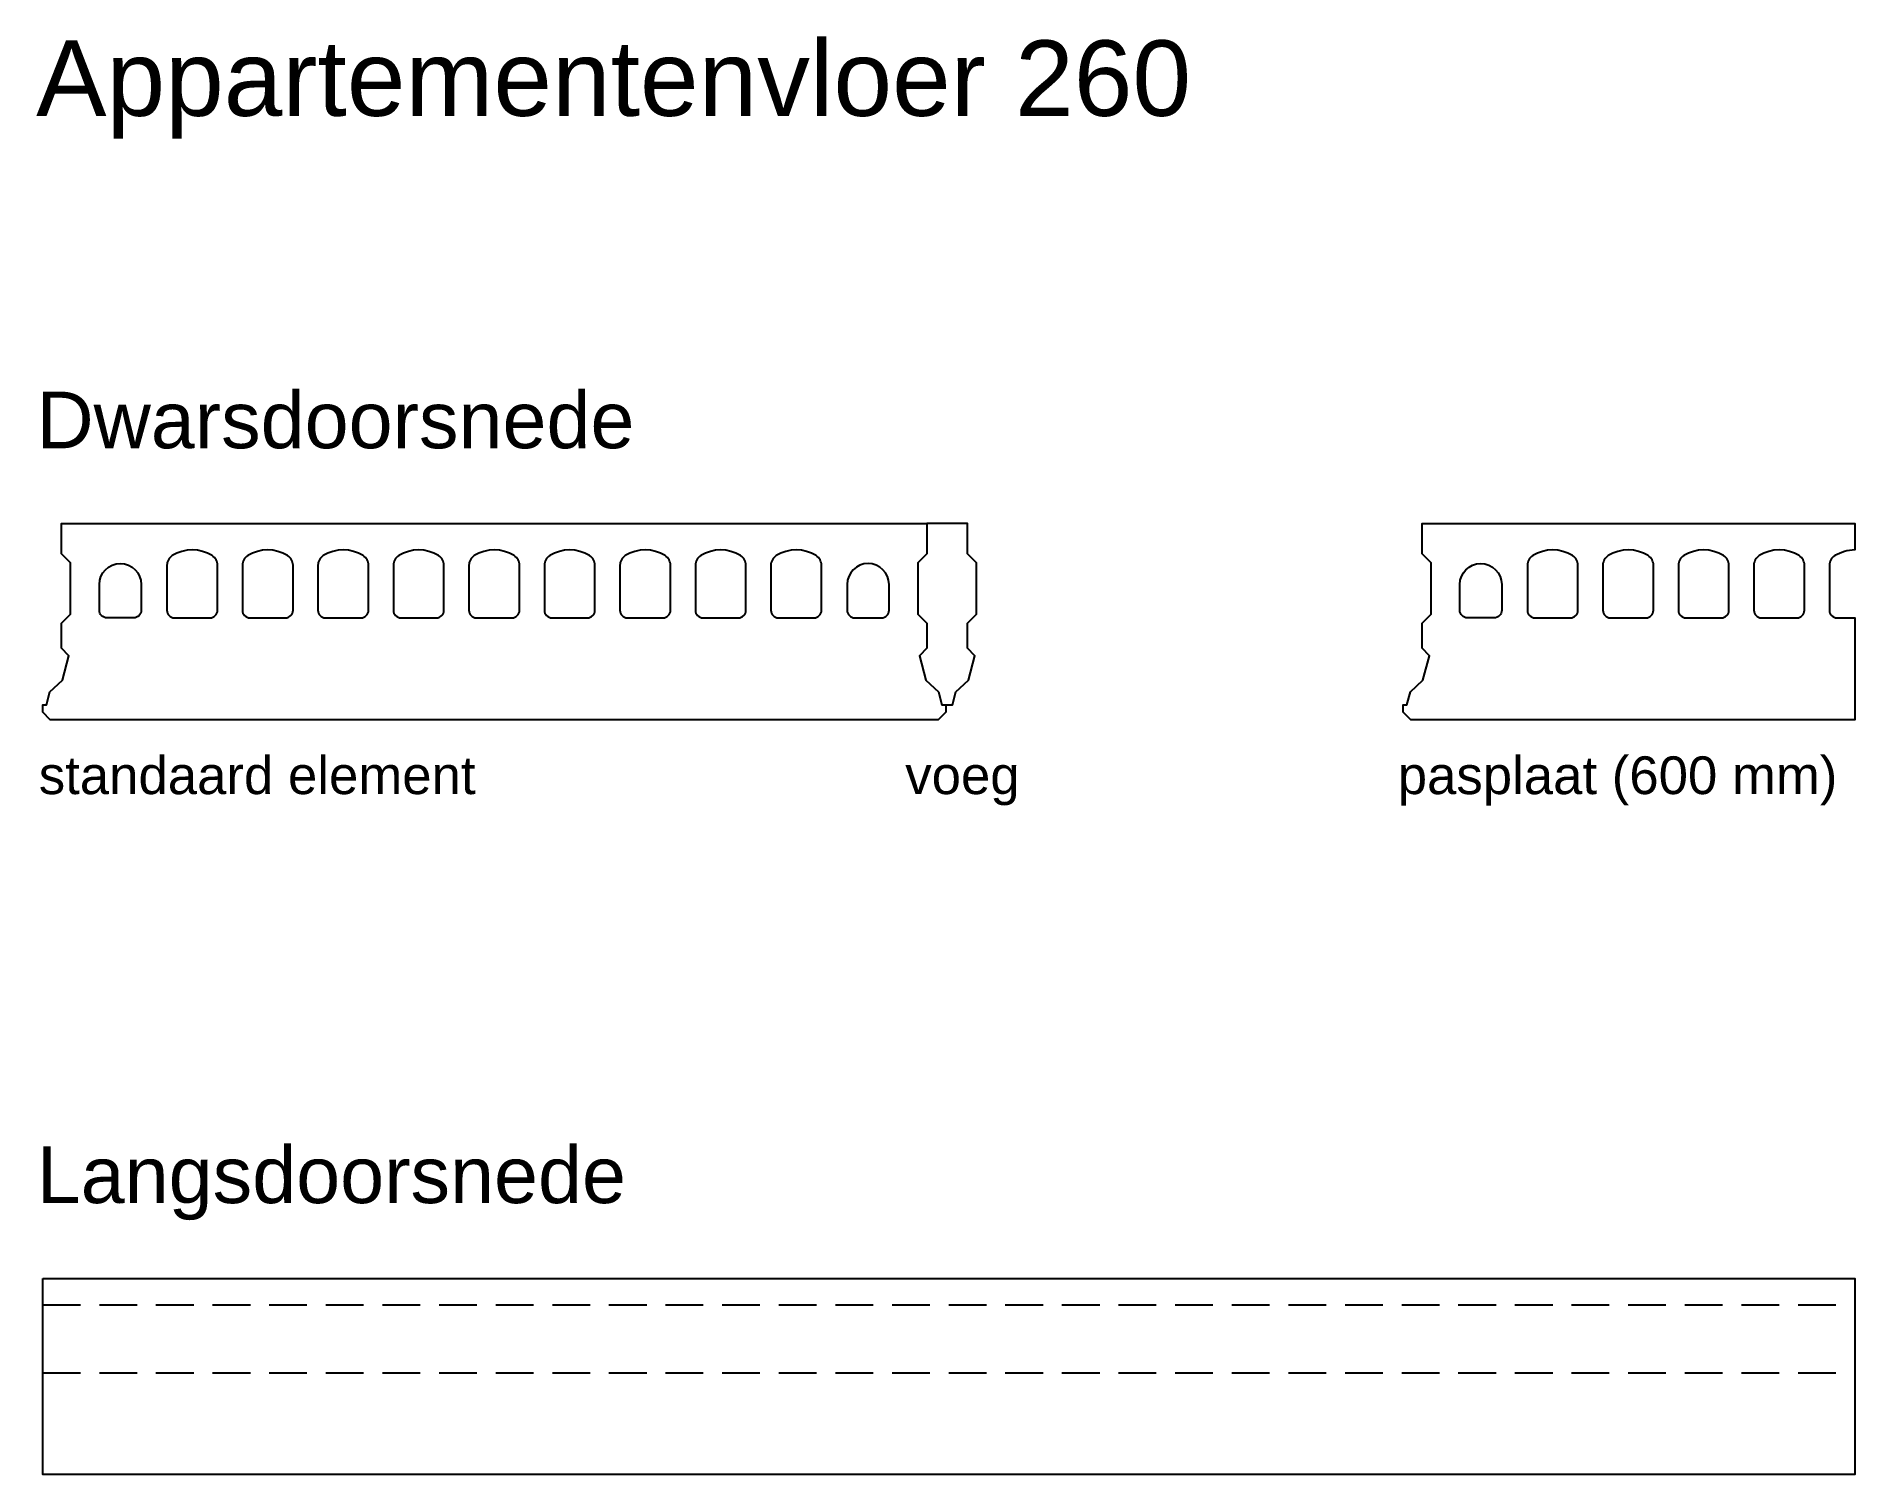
# Model space of a CAD drawing. Header units: millimetres. Extents: x -3004 to -596, y 2222 to 4127.
import ezdxf

# ---------------------------------------------------------------- set-up
doc = ezdxf.new("R2010")
doc.units = ezdxf.units.MM
doc.header["$LTSCALE"] = 100
doc.header["$MEASUREMENT"] = 0
doc.linetypes.add('DASHED', pattern=[0.75, 0.5, -0.25])
doc.layers.add('A--L23', color=7, linetype='Continuous')
doc.styles.add('T25', font='arial.ttf', dxfattribs={"height": 50})

# ---------------------------------------------------------------- blocks, each defined once
blk = doc.blocks.new('VBI_AL260-DDRSN-NP')
at = {"layer": 'A--L23'}
blk.add_lwpolyline([(-573, 128), (-561, 140), (-561, 208), (-573, 220), (-573, 260), (573, 260), (573, 220), (561, 208), (561, 140), (573, 128), (573, 95), (563.3, 84.7), (571.9, 52.5), (588.5, 37), (593, 20), (598, 20), (598, 10), (588, 0), (-588, 0), (-598, 10), (-598, 20), (-593, 20), (-588.5, 37), (-571.9, 52.5), (-563.3, 84.7), (-573, 95), (-573, 128)], dxfattribs=at)
at = {"layer": 'A--L23', "color": 1}
blk.add_lwpolyline([(600, 260), (573, 260), (573, 220), (561, 208), (561, 140), (573, 128), (573, 95), (563.3, 84.7), (571.9, 52.5), (588.5, 37), (593, 20), (600, 20), (607, 20), (611.5, 37), (628.1, 52.5), (636.7, 84.7), (627, 95), (627, 128), (639, 140), (639, 208), (627, 220), (627, 260)], close=True, dxfattribs=at)
at = {"layer": 'A--L23'}
for points in [[(-423.5, 135), (-376.5, 135, 0.414214), (-366.5, 145), (-366.5, 204.7, 0.259042), (-373.6, 217.4, 0.285886), (-426.4, 217.4, 0.259041), (-433.5, 204.7), (-433.5, 145, 0.414214)], [(-323.5, 135), (-276.5, 135, 0.414214), (-266.5, 145), (-266.5, 204.7, 0.259042), (-273.6, 217.4, 0.285886), (-326.4, 217.4, 0.259041), (-333.5, 204.7), (-333.5, 145, 0.414214)], [(-223.5, 135), (-176.5, 135, 0.414214), (-166.5, 145), (-166.5, 204.7, 0.259042), (-173.6, 217.4, 0.285886), (-226.4, 217.4, 0.259041), (-233.5, 204.7), (-233.5, 145, 0.414214)], [(-123.5, 135), (-76.5, 135, 0.414214), (-66.5, 145), (-66.5, 204.7, 0.259042), (-73.6, 217.4, 0.285886), (-126.4, 217.4, 0.259041), (-133.5, 204.7), (-133.5, 145, 0.414214)], [(-23.5, 135), (23.5, 135, 0.414214), (33.5, 145), (33.5, 204.7, 0.259042), (26.4, 217.4, 0.285886), (-26.4, 217.4, 0.259041), (-33.5, 204.7), (-33.5, 145, 0.414214)], [(76.5, 135), (123.5, 135, 0.414214), (133.5, 145), (133.5, 204.7, 0.259042), (126.4, 217.4, 0.285886), (73.6, 217.4, 0.259041), (66.5, 204.7), (66.5, 145, 0.414214)], [(176.5, 135), (223.5, 135, 0.414214), (233.5, 145), (233.5, 204.7, 0.259042), (226.4, 217.4, 0.285886), (173.6, 217.4, 0.259041), (166.5, 204.7), (166.5, 145, 0.414214)], [(276.5, 135), (323.5, 135, 0.414214), (333.5, 145), (333.5, 204.7, 0.259042), (326.4, 217.4, 0.285886), (273.6, 217.4, 0.259041), (266.5, 204.7), (266.5, 145, 0.414214)], [(376.5, 135), (423.5, 135, 0.414214), (433.5, 145), (433.5, 204.7, 0.259042), (426.4, 217.4, 0.285886), (373.6, 217.4, 0.259041), (366.5, 204.7), (366.5, 145, 0.414214)], [(-467.5, 145, -0.414214), (-477.5, 135), (-513, 135, -0.414214), (-523, 145), (-523, 179.2, -1), (-467.5, 179.2)], [(467.5, 145, 0.414214), (477.5, 135), (513, 135, 0.414214), (523, 145), (523, 179.2, 1), (467.5, 179.2)]]:
    blk.add_lwpolyline(points, format="xyb", close=True, dxfattribs=at)
blk = doc.blocks.new('VBI_AL260-DDRSN-PP')
at = {"layer": 'A--L23'}
for points in [[(-588.5, 37), (-571.9, 52.5), (-563.3, 84.7), (-573, 95), (-573, 128), (-561, 140), (-561, 208), (-573, 220), (-573, 260), (0, 260), (0, 225, 0.119822), (-26.4, 217.4, 0.259041), (-33.5, 204.7), (-33.5, 145, 0.414214), (-23.5, 135), (0, 135), (0, 0), (-588, 0), (-598, 10), (-598, 20), (-593, 20)], [(-423.5, 135), (-376.5, 135, 0.414214), (-366.5, 145), (-366.5, 204.7, 0.259042), (-373.6, 217.4, 0.285886), (-426.4, 217.4, 0.259041), (-433.5, 204.7), (-433.5, 145, 0.414214)], [(-323.5, 135), (-276.5, 135, 0.414214), (-266.5, 145), (-266.5, 204.7, 0.259042), (-273.6, 217.4, 0.285886), (-326.4, 217.4, 0.259041), (-333.5, 204.7), (-333.5, 145, 0.414214)], [(-223.5, 135), (-176.5, 135, 0.414214), (-166.5, 145), (-166.5, 204.7, 0.259042), (-173.6, 217.4, 0.285886), (-226.4, 217.4, 0.259041), (-233.5, 204.7), (-233.5, 145, 0.414214)], [(-123.5, 135), (-76.5, 135, 0.414214), (-66.5, 145), (-66.5, 204.7, 0.259042), (-73.6, 217.4, 0.285886), (-126.4, 217.4, 0.259041), (-133.5, 204.7), (-133.5, 145, 0.414214)], [(-467.5, 145, -0.414214), (-477.5, 135), (-513, 135, -0.414214), (-523, 145), (-523, 179.2, -1), (-467.5, 179.2)]]:
    blk.add_lwpolyline(points, format="xyb", close=True, dxfattribs=at)
blk = doc.blocks.new('*U5')
at = {"layer": 'A--L23'}
blk.add_lwpolyline([(0, 260), (2400, 260), (2400, 0), (0, 0)], close=True, dxfattribs=at)
at = {"layer": 'A--L23', "linetype": 'DASHED'}
for points in [[(0, 225), (2400, 225)], [(0, 135), (2400, 135)]]:
    blk.add_lwpolyline(points, dxfattribs=at)

msp = doc.modelspace()

# ---------------------------------------------------------------- block references
at = {"layer": 'A--L23'}
for name, p in [('VBI_AL260-DDRSN-NP', (-2397.7, 3221.8)), ('VBI_AL260-DDRSN-PP', (-595.7, 3221.8)), ('*U5', (-2995.7, 2221.8))]:
    msp.add_blockref(name, p, dxfattribs=at)

# ---------------------------------------------------------------- texts
at = {"style": 'T25'}
for s, height, p in [('Appartementenvloer 260', 100, (-3004.4, 4021.8)), ('Dwarsdoorsnede', 75, (-3003.9, 3581.5)), ('standaard element', 50, (-3000.9, 3123.3)), ('voeg', 50, (-1853.2, 3123.3)), ('pasplaat (600 mm)', 50, (-1200.9, 3123.3)), ('Langsdoorsnede', 75, (-3003.7, 2581.5))]:
    msp.add_text(s, height=height, dxfattribs=at).set_placement(p)

doc.saveas('drawing.dxf')
